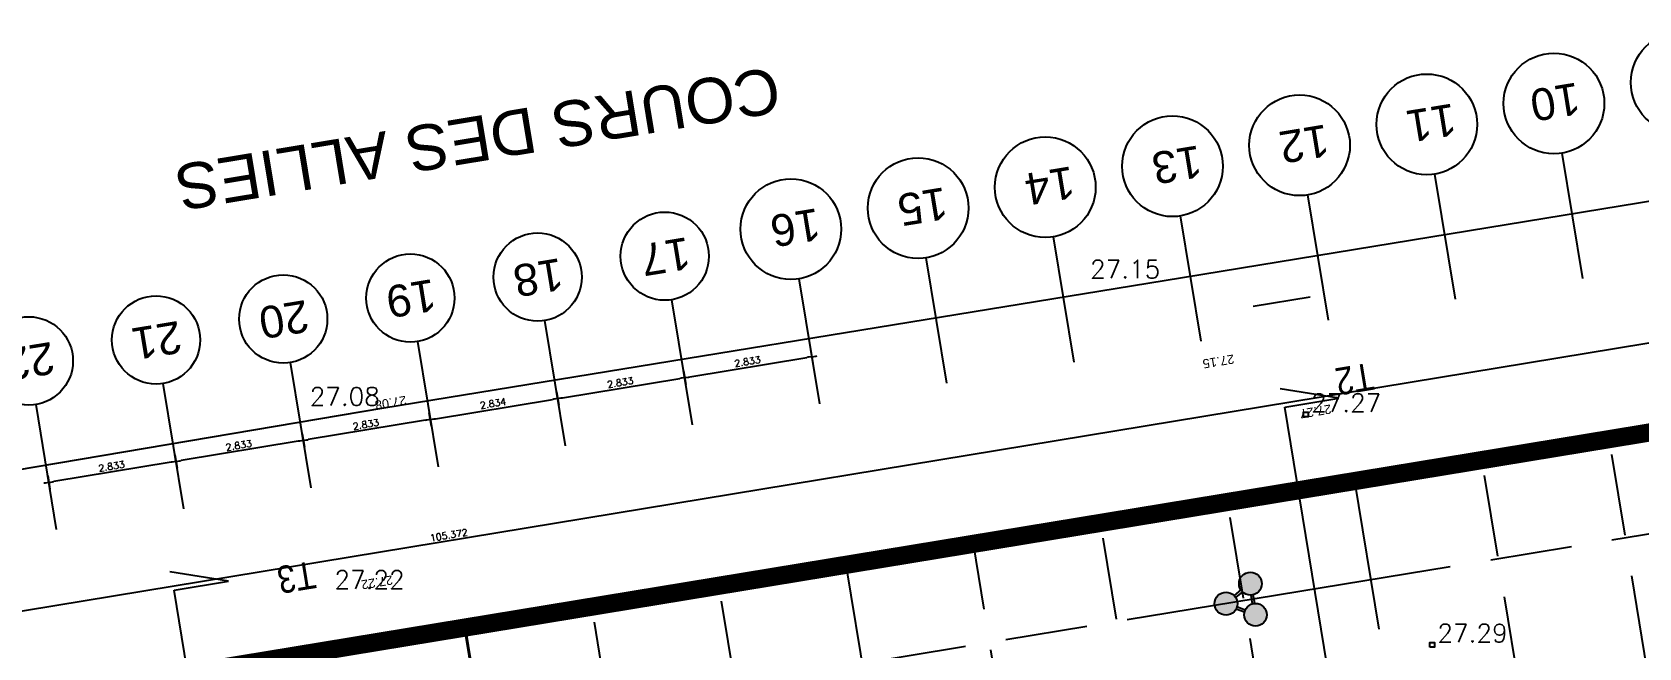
# Model space of a CAD drawing. Header units: millimetres. Extents: x 33240 to 33395, y 51607 to 51720.
# Drawn here: x 33311.49 to 33346.81, y 51702.63 to 51716.16 of the extents above; entities that cross this region are included whole.
import ezdxf
from ezdxf.enums import TextEntityAlignment as Align

# ---------------------------------------------------------------- set-up
doc = ezdxf.new("R2010")
doc.units = ezdxf.units.MM
doc.header["$LTSCALE"] = 0.3
doc.header["$MEASUREMENT"] = 0
doc.header["$PDMODE"] = 34
doc.header["$PDSIZE"] = 0.3
doc.linetypes.add('ACAD_ISO08W100', pattern=[36, 24, -3, 6, -3])
doc.linetypes.add('ACAD_ISO10W100', pattern=[18, 12, -3, 0, -3])
doc.layers.get('0').update_dxf_attribs({"linetype": 'CONTINUOUS'})
doc.layers.get('DEFPOINTS').update_dxf_attribs({"linetype": 'CONTINUOUS'})
for name, color, linetype in [('00-TRAMES-BAT', 7, 'ACAD_ISO08W100'), ('02-MURS-PORTEUR', 1, 'CONTINUOUS'), ('02-MURS-POTEAU', 6, 'CONTINUOUS'), ('08-EQUI-MEUBLE-PROJ-02', 11, 'CONTINUOUS'), ('09-COT-EXT', 4, 'CONTINUOUS'), ('10-ANN-ALTITUDE', 152, 'CONTINUOUS'), ('10-ANN-ALTITUDE-GEO', 152, 'CONTINUOUS'), ('10-ANN-REPCOUPE', 1, 'CONTINUOUS'), ('11-RES-ETANCH-POLY-TEXTE', 40, 'ACAD_ISO10W100'), ('13-VOIE', 31, 'CONTINUOUS'), ('13-VOIE-TEXTE', 60, 'CONTINUOUS'), ('14-HACH-POTEAU', 251, 'CONTINUOUS')]:
    doc.layers.add(name, color=color, linetype=linetype)
doc.styles.add('ANN', font='romans.shx')
doc.styles.add('COT', font='romans.shx')
doc.styles.add('NIV', font='ARIAL.TTF', dxfattribs={"height": 0.2})
doc.styles.add('REPCOUP', font='ARIAL.TTF', dxfattribs={"width": 0.85, "height": 0.6})
doc.styles.add('RUE', font='ARIAL.TTF')
doc.styles.add('TRAME', font='ARIAL.TTF')
doc.dimstyles.new('COTEXT', dxfattribs={"dimtxt": 0.15, "dimasz": 0.11, "dimexe": 0, "dimexo": 0, "dimgap": 0.05, "dimtad": 1, "dimdec": 3, "dimdsep": 46, "dimtxsty": 'COT', "dimblk1": 'COTBLOC', "dimblk2": 'COTBLOC', "dimsah": 1, "dimcen": -0.1, "dimse1": 1, "dimse2": 1, "dimadec": 0, "dimazin": 0, "dimtfac": 1, "dimtdec": 3, "dimtmove": 2, "dimatfit": 3, "dimldrblk": 'COTBLOC', "dimfxl": 1, "dimtolj": 1, "dimarcsym": 0})

# ---------------------------------------------------------------- blocks, each defined once
blk = doc.blocks.new('BL7', base_point=(1.5, 1))
blk.add_lwpolyline([(1, 0.5), (1, 1.5), (2, 1.5), (2, 0.5), (1, 0.5)])
blk = doc.blocks.new('COTBLOC')
for p, q in [((-0.76, 0), (-0.99, 0)), ((0, 0), (-0.76, 0)), ((0, -1.3608), (0, 1.3608)), ((0, 0), (0.76, 0)), ((0.76, 0), (0.99, 0))]:
    blk.add_line(p, q)
at = {"const_width": 0.15}
blk.add_lwpolyline([(-0.1, 0, 1), (0.1, 0, 1)], format="xyb", close=True, dxfattribs=at)
blk = doc.blocks.new('*D111')
at = {"layer": '09-COT-EXT', "color": 0, "lineweight": -2}
blk.add_line((33317.339, 51707.17), (33314.761, 51706.746), dxfattribs=at)
at = {"layer": 'DEFPOINTS', "color": 0}
for p in [(33314.652, 51706.728), (33317.619, 51706.148), (33314.823, 51705.688)]:
    blk.add_point(p, dxfattribs=at)
at = {"layer": '09-COT-EXT', "color": 0, "lineweight": -2, "xscale": 0.11, "yscale": 0.11, "zscale": 0.11}
for p, rotation in [((33317.448, 51707.188), 9.350573668281061), ((33314.652, 51706.728), 189.350573668281)]:
    blk.add_blockref('COTBLOC', p, dxfattribs=dict(at, rotation=rotation))
at = {"layer": '09-COT-EXT', "color": 0, "insert": (33316.03, 51707.081), "char_height": 0.15, "attachment_point": 5, "rotation": 9.3506, "style": 'COT'}
blk.add_mtext('\\A1;2.833', dxfattribs=at)
blk = doc.blocks.new('*D112')
at = {"layer": '09-COT-EXT', "color": 0, "lineweight": -2}
blk.add_line((33320.135, 51707.631), (33317.556, 51707.206), dxfattribs=at)
at = {"layer": 'DEFPOINTS', "color": 0}
for p in [(33317.448, 51707.188), (33320.415, 51706.609), (33317.619, 51706.148)]:
    blk.add_point(p, dxfattribs=at)
at = {"layer": '09-COT-EXT', "color": 0, "lineweight": -2, "xscale": 0.11, "yscale": 0.11, "zscale": 0.11}
for p, rotation in [((33320.243, 51707.648), 9.350573668281061), ((33317.448, 51707.188), 189.350573668281)]:
    blk.add_blockref('COTBLOC', p, dxfattribs=dict(at, rotation=rotation))
at = {"layer": '09-COT-EXT', "color": 0, "insert": (33318.825, 51707.542), "char_height": 0.15, "attachment_point": 5, "rotation": 9.3506, "style": 'COT'}
blk.add_mtext('\\A1;2.833', dxfattribs=at)
blk = doc.blocks.new('*D113')
at = {"layer": '09-COT-EXT', "color": 0, "lineweight": -2}
blk.add_line((33314.543, 51706.71), (33311.965, 51706.285), dxfattribs=at)
at = {"layer": 'DEFPOINTS', "color": 0}
for p in [(33311.856, 51706.267), (33314.823, 51705.688), (33312.027, 51705.228)]:
    blk.add_point(p, dxfattribs=at)
at = {"layer": '09-COT-EXT', "color": 0, "lineweight": -2, "xscale": 0.11, "yscale": 0.11, "zscale": 0.11}
for p, rotation in [((33314.652, 51706.728), 9.350573668281061), ((33311.856, 51706.267), 189.350573668281)]:
    blk.add_blockref('COTBLOC', p, dxfattribs=dict(at, rotation=rotation))
at = {"layer": '09-COT-EXT', "color": 0, "insert": (33313.234, 51706.621), "char_height": 0.15, "attachment_point": 5, "rotation": 9.3506, "style": 'COT'}
blk.add_mtext('\\A1;2.833', dxfattribs=at)
blk = doc.blocks.new('*D114')
at = {"layer": '09-COT-EXT', "color": 0, "lineweight": -2}
blk.add_line((33323.148, 51708.127), (33325.727, 51708.551), dxfattribs=at)
at = {"layer": 'DEFPOINTS', "color": 0}
for p in [(33325.835, 51708.569), (33326.006, 51707.53), (33323.211, 51707.069)]:
    blk.add_point(p, dxfattribs=at)
at = {"layer": '09-COT-EXT', "color": 0, "lineweight": -2, "xscale": 0.11, "yscale": 0.11, "zscale": 0.11}
for p, rotation in [((33325.835, 51708.569), 9.350573668281081), ((33323.039, 51708.109), 189.350573668281)]:
    blk.add_blockref('COTBLOC', p, dxfattribs=dict(at, rotation=rotation))
at = {"layer": '09-COT-EXT', "color": 0, "insert": (33324.417, 51708.462), "char_height": 0.15, "attachment_point": 5, "rotation": 9.3506, "style": 'COT'}
blk.add_mtext('\\A1;2.833', dxfattribs=at)
blk = doc.blocks.new('*D115')
at = {"layer": '09-COT-EXT', "color": 0, "lineweight": -2}
blk.add_line((33320.352, 51707.666), (33322.931, 51708.091), dxfattribs=at)
at = {"layer": 'DEFPOINTS', "color": 0}
for p in [(33323.039, 51708.109), (33323.211, 51707.069), (33320.415, 51706.609)]:
    blk.add_point(p, dxfattribs=at)
at = {"layer": '09-COT-EXT', "color": 0, "lineweight": -2, "xscale": 0.11, "yscale": 0.11, "zscale": 0.11}
for p, rotation in [((33323.039, 51708.109), 9.350573668281081), ((33320.243, 51707.648), 189.350573668281)]:
    blk.add_blockref('COTBLOC', p, dxfattribs=dict(at, rotation=rotation))
at = {"layer": '09-COT-EXT', "color": 0, "insert": (33321.621, 51708.002), "char_height": 0.15, "attachment_point": 5, "rotation": 9.3506, "style": 'COT'}
blk.add_mtext('\\A1;2.834', dxfattribs=at)
blk = doc.blocks.new('*D116')
at = {"layer": '09-COT-EXT', "color": 0, "lineweight": -2}
blk.add_line((33325.944, 51708.587), (33328.522, 51709.012), dxfattribs=at)
at = {"layer": 'DEFPOINTS', "color": 0}
for p in [(33328.631, 51709.03), (33328.802, 51707.99), (33326.006, 51707.53)]:
    blk.add_point(p, dxfattribs=at)
at = {"layer": '09-COT-EXT', "color": 0, "lineweight": -2, "xscale": 0.11, "yscale": 0.11, "zscale": 0.11}
for p, rotation in [((33328.631, 51709.03), 9.350573668281081), ((33325.835, 51708.569), 189.350573668281)]:
    blk.add_blockref('COTBLOC', p, dxfattribs=dict(at, rotation=rotation))
at = {"layer": '09-COT-EXT', "color": 0, "insert": (33327.213, 51708.923), "char_height": 0.15, "attachment_point": 5, "rotation": 9.3506, "style": 'COT'}
blk.add_mtext('\\A1;2.833', dxfattribs=at)
blk = doc.blocks.new('*D51')
at = {"layer": '09-COT-EXT', "color": 0, "lineweight": -2}
blk.add_line((33372.545, 51713.527), (33268.79, 51696.442), dxfattribs=at)
at = {"layer": 'DEFPOINTS', "color": 0}
for p in [(33373.229, 51710.05), (33268.682, 51696.425), (33269.257, 51692.93)]:
    blk.add_point(p, dxfattribs=at)
at = {"layer": '09-COT-EXT', "color": 0, "lineweight": -2, "xscale": 0.11, "yscale": 0.11, "zscale": 0.11}
for p, rotation in [((33372.654, 51713.545), 9.350573668281061), ((33268.682, 51696.425), 189.350573668281)]:
    blk.add_blockref('COTBLOC', p, dxfattribs=dict(at, rotation=rotation))
at = {"layer": '09-COT-EXT', "color": 0, "insert": (33320.648, 51705.108), "char_height": 0.15, "attachment_point": 5, "rotation": 9.3506, "style": 'COT'}
blk.add_mtext('\\A1;105.372', dxfattribs=at)

msp = doc.modelspace()

# ---------------------------------------------------------------- hatches: boundary and pattern name
at = {"layer": '14-HACH-POTEAU', "ltscale": 10}
h = msp.add_hatch(color=256, dxfattribs=at)
edge = h.paths.add_edge_path()
edge.add_arc((33338.3818, 51703.3567), 0.25, 0, 360)
edge = h.paths.add_edge_path()
edge.add_arc((33337.7334, 51703.6011), 0.25, 0, 360)
edge = h.paths.add_edge_path()
edge.add_arc((33338.2692, 51704.0405), 0.25, 0, 360)

# ---------------------------------------------------------------- linework, layer by layer
at = {"layer": '00-TRAMES-BAT', "color": 3, "linetype": 'Continuous'}
for p, q in [((33345.5757, 51710.7519), (33345.1224, 51713.5049)), ((33342.78, 51710.2916), (33342.3267, 51713.0445)), ((33339.9843, 51709.8312), (33339.531, 51712.5842)), ((33337.1886, 51709.3709), (33336.7353, 51712.1238)), ((33334.3933, 51708.9106), (33333.94, 51711.6635)), ((33331.5976, 51708.4503), (33331.1443, 51711.2032)), ((33328.8019, 51707.9899), (33328.3486, 51710.7428)), ((33326.0062, 51707.5296), (33325.5529, 51710.2825)), ((33323.2105, 51707.0692), (33322.7572, 51709.8222)), ((33319.9612, 51709.3618), (33320.4145, 51706.6088)), ((33317.6188, 51706.1485), (33317.1655, 51708.9014)), ((33314.8232, 51705.6881), (33314.3699, 51708.4411)), ((33312.0275, 51705.2278), (33311.5742, 51707.9807))]:
    msp.add_line(p, q, dxfattribs=at)
at = {"layer": '00-TRAMES-BAT'}
for p, q in [((33374.6336, 51709.6771), (33268.0714, 51692.1303)), ((33354.8408, 51654.485), (33346.1576, 51707.2178)), ((33352.0451, 51654.0247), (33343.362, 51706.7575)), ((33346.3666, 51671.0715), (33340.5663, 51706.2971)), ((33346.4537, 51653.104), (33337.7706, 51705.8368)), ((33343.6584, 51652.6437), (33334.9752, 51705.3765)), ((33335.926, 51682.164), (33332.1795, 51704.9161)), ((33335.1842, 51669.2301), (33329.3839, 51704.4558)), ((33335.2713, 51651.2626), (33326.5882, 51703.9954)), ((33332.4756, 51650.8023), (33323.7925, 51703.5351)), ((33320.9965, 51703.0747), (33329.6796, 51650.3419))]:
    msp.add_line(p, q, dxfattribs=at)
at = {"layer": '00-TRAMES-BAT', "color": 3, "linetype": 'Continuous'}
for centre, radius in [((33347.7383, 51715.057), 1.1065), ((33344.9426, 51714.5966), 1.1065), ((33342.1469, 51714.1363), 1.1065), ((33339.3512, 51713.676), 1.1065), ((33336.5556, 51713.2156), 1.1065), ((33333.7602, 51712.7553), 1.1065), ((33330.9645, 51712.295), 1.1065), ((33328.1688, 51711.8346), 1.1065), ((33325.3954, 51711.2393), 0.9697), ((33322.5997, 51710.779), 0.9697), ((33319.8037, 51710.3186), 0.9697), ((33317.008, 51709.8582), 0.9697), ((33314.2123, 51709.3979), 0.9697), ((33311.4166, 51708.9375), 0.9697)]:
    msp.add_circle(centre, radius, dxfattribs=at)
at = {"layer": '02-MURS-PORTEUR', "color": 4}
for p, q in [((33374.2287, 51711.8401), (33321.0162, 51703.078)), ((33320.9768, 51703.0715), (33267.7643, 51694.3093)), ((33320.9858, 51703.0778), (33321.2346, 51701.5668)), ((33321.0056, 51703.081), (33321.2511, 51701.5898))]:
    msp.add_line(p, q, dxfattribs=at)
at = {"layer": '02-MURS-POTEAU', "color": 4}
for p, q in [((33338.061, 51703.9021), (33337.9099, 51703.7782)), ((33338.0927, 51703.8634), (33337.9416, 51703.7395)), ((33337.975, 51703.5368), (33338.1578, 51703.4679)), ((33338.3167, 51703.5981), (33338.2849, 51703.791)), ((33338.366, 51703.6062), (33338.3342, 51703.7991)), ((33337.9574, 51703.49), (33338.1402, 51703.4211))]:
    msp.add_line(p, q, dxfattribs=at)
at = {"layer": '02-MURS-POTEAU'}
for centre in [(33338.2692, 51704.0405), (33337.7334, 51703.6011), (33338.3818, 51703.3567)]:
    msp.add_circle(centre, 0.25, dxfattribs=at)
at = {"layer": '08-EQUI-MEUBLE-PROJ-02', "ltscale": 10}
msp.add_line((33338.3269, 51710.1414), (33339.5818, 51710.3481), dxfattribs=at)
at = {"layer": '10-ANN-REPCOUPE'}
for p, q in [((33340.2136, 51708.1146), (33338.9249, 51708.3209)), ((33339.0232, 51707.9186), (33340.2136, 51708.1146)), ((33340.0959, 51701.4045), (33339.0232, 51707.9186)), ((33315.8014, 51704.0949), (33314.5127, 51704.3011)), ((33314.6111, 51703.8989), (33315.8014, 51704.0949)), ((33315.6837, 51697.3847), (33314.6111, 51703.8989))]:
    msp.add_line(p, q, dxfattribs=at)
at = {"layer": '11-RES-ETANCH-POLY-TEXTE', "const_width": 0.4}
msp.add_lwpolyline([(33309.8324, 51696.7417), (33319.7982, 51698.3827), (33320.288, 51695.4077), (33357.1727, 51701.4813), (33356.7942, 51703.7803), (33373.5288, 51706.5359), (33376.3575, 51689.3573), (33375.2261, 51689.171), (33377.3447, 51676.3042), (33380.0079, 51676.7427), (33374.2287, 51711.8401), (33270.6741, 51694.7885)], dxfattribs=at)
at = {"layer": '13-VOIE'}
for points in [[(33359.7822, 51714.5256), (33336.3742, 51710.6954), (33319.2183, 51707.8955)], [(33319.2097, 51707.8986), (33310.6335, 51706.4496), (33302.3934, 51705.1126), (33300.3357, 51704.7833), (33297.8731, 51704.3469), (33278.9342, 51701.2048)]]:
    msp.add_lwpolyline(points, dxfattribs=at)

# ---------------------------------------------------------------- block references
at = {"layer": '10-ANN-ALTITUDE-GEO', "linetype": 'Continuous', "xscale": 0.09999999999854481, "yscale": 0.09999999999854481}
for p in [(33339.4903, 51707.7575), (33339.4903, 51707.7575), (33342.2672, 51702.6952), (33342.2672, 51702.6952)]:
    msp.add_blockref('BL7', p, dxfattribs=at)

# ---------------------------------------------------------------- texts
at = {"layer": '00-TRAMES-BAT', "color": 3, "linetype": 'Continuous', "style": 'TRAME'}
for s, p in [('10', (33345.453, 51715.061)), ('11', (33342.7285, 51714.5997)), ('12', (33339.9328, 51714.1393)), ('13', (33337.1371, 51713.679)), ('14', (33334.3418, 51713.2187)), ('15', (33331.5461, 51712.7583)), ('16', (33328.7504, 51712.298)), ('17', (33325.8931, 51711.6612)), ('18', (33323.0974, 51711.2008)), ('19', (33320.3014, 51710.7404)), ('20', (33317.5057, 51710.2801)), ('21', (33314.71, 51709.8197)), ('22', (33311.9143, 51709.3594))]:
    msp.add_text(s, height=0.7, rotation=189.3506, dxfattribs=at).set_placement(p)
at = {"layer": '10-ANN-ALTITUDE', "style": 'NIV'}
for s, p in [('27.15', (33337.8968, 51709.0799)), ('27.08', (33319.7001, 51708.1714)), ('27.27', (33340.0307, 51707.9802)), ('27.22', (33319.4004, 51704.2237))]:
    msp.add_text(s, height=0.2, rotation=189.35057, dxfattribs=at).set_placement(p)
at = {"layer": '10-ANN-ALTITUDE-GEO', "linetype": 'Continuous', "style": 'ANN'}
for s, p in [('27.15', (33336.2882, 51710.7538)), ('27.08', (33319.1322, 51707.9538)), ('27.22', (33319.6766, 51703.9292))]:
    msp.add_text(s, height=0.4, dxfattribs=at).set_placement(p, align=Align.RIGHT)
for s, p in [('27.27', (33339.6043, 51707.8159)), ('27.29', (33342.3812, 51702.7536))]:
    msp.add_text(s, height=0.4, dxfattribs=at).set_placement(p)
at = {"layer": '10-ANN-REPCOUPE', "style": 'REPCOUP', "width": 0.85}
for s, p in [('T2', (33340.9196, 51708.9028)), ('T3', (33317.6611, 51704.5416))]:
    msp.add_text(s, height=0.6, rotation=189.3506, dxfattribs=at).set_placement(p)
at = {"layer": '13-VOIE-TEXTE', "style": 'RUE'}
msp.add_text('COURS DES ALLIES', height=1, rotation=189.35057, dxfattribs=at).set_placement((33321.21, 51714.3136), align=Align.CENTER)

# ---------------------------------------------------------------- dimensions: what is measured, and where the dimension line sits
at = {"layer": '09-COT-EXT'}
for base, p1, p2, picture, middle in [((33268.6818, 51696.4245), (33373.2292, 51710.0504), (33269.2572, 51692.9301), '*D51', (33320.6475, 51705.108)), ((33328.6307, 51709.0295), (33326.0062, 51707.5296), (33328.8019, 51707.9899), '*D116', (33327.2126, 51708.9227)), ((33325.835, 51708.5692), (33323.2105, 51707.0692), (33326.0062, 51707.5296), '*D114', (33324.4169, 51708.4623)), ((33323.0394, 51708.1088), (33320.4145, 51706.6088), (33323.2105, 51707.0692), '*D115', (33321.621, 51708.002)), ((33317.4477, 51707.1881), (33320.4145, 51706.6088), (33317.6188, 51706.1485), '*D112', (33318.8252, 51707.5416)), ((33314.652, 51706.7277), (33317.6188, 51706.1485), (33314.8232, 51705.6881), '*D111', (33316.0295, 51707.0813)), ((33311.8563, 51706.2674), (33314.8232, 51705.6881), (33312.0275, 51705.2278), '*D113', (33313.2338, 51706.6209))]:
    dim = msp.add_linear_dim(base=base, p1=p1, p2=p2, angle=189.35057, dimstyle='COTEXT', dxfattribs=at)
    dim.commit()
    dim.dimension.update_dxf_attribs({"geometry": picture, "text_midpoint": middle})

doc.saveas('drawing.dxf')
